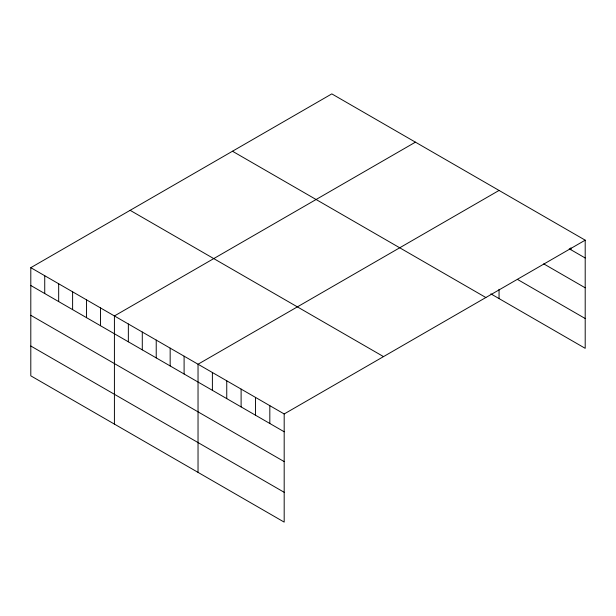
<?xml version="1.0" encoding="UTF-8"?>
<svg xmlns="http://www.w3.org/2000/svg" width="616" height="616" viewBox="0 0 616 616"><rect width="100%" height="100%" fill="white"/><g stroke="black" fill="none" stroke-linecap="round" stroke-linejoin="round"><path stroke-width="0.92" d="M585.2 240.171L284.184 413.96L284.184 522.114L30.8 375.829L30.8 267.675L331.816 93.886L585.2 240.171L585.2 348.325L490.852 293.855M415.43 142.157L114.414 315.946L114.414 424.101M499.052 190.436L198.036 364.225L198.036 472.38M569.246 248.779L585.2 257.988M543.72 263.856L585.2 287.803M517.394 279.371L585.2 318.518M232.478 151.236L485.862 297.52M130.138 210.325L383.522 356.61M30.8 267.675L284.184 413.96M30.8 285.493L284.184 431.778M30.8 315.3L284.184 461.592M30.8 346.015L284.184 492.307M570.84 247.825L570.84 249.703M499.052 289.274L499.052 298.591M269.823 405.675L269.823 423.492M255.463 397.382L255.463 415.199M241.11 389.096L241.11 406.914M226.75 380.804L226.75 398.621M212.389 372.518L212.389 390.328M184.099 356.179L184.099 373.997M170.162 348.132L170.162 365.95M156.225 340.086L156.225 357.904M142.288 332.039L142.288 349.857M128.351 323.993L128.351 341.811M100.477 307.9L100.477 325.718M86.548 299.861L86.548 317.671M72.611 291.815L72.611 309.625M58.674 283.768L58.674 301.586M44.737 275.722L44.737 293.539"/></g></svg>
